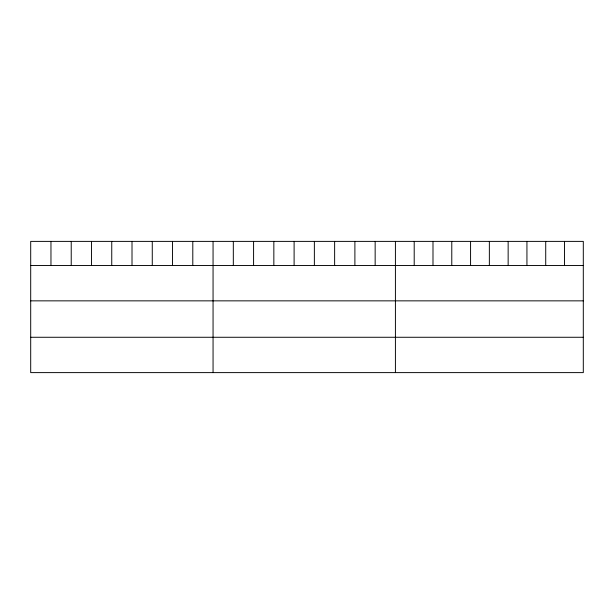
<?xml version="1.0" encoding="UTF-8"?>
<svg xmlns="http://www.w3.org/2000/svg" width="614" height="614" viewBox="0 0 614 614"><rect width="100%" height="100%" fill="white"/><g stroke="black" fill="none" stroke-linecap="round" stroke-linejoin="round"><path stroke-width="0.92" d="M583.3 265.501L583.3 372.614L30.7 372.614L30.7 241.386L583.3 241.386L583.3 265.501L30.7 265.501M30.7 300.852L583.3 300.852M30.7 337.27L583.3 337.27M564.512 241.386L564.512 265.501M545.723 241.386L545.723 265.501M526.935 241.386L526.935 265.501M508.146 241.386L508.146 265.501M489.358 241.386L489.358 265.501M470.57 241.386L470.57 265.501M451.781 241.386L451.781 265.501M432.993 241.386L432.993 265.501M414.204 241.386L414.204 265.501M395.416 241.386L395.416 372.614M375.154 241.386L375.154 265.501M354.892 241.386L354.892 265.501M334.63 241.386L334.63 265.501M314.368 241.386L314.368 265.501M294.106 241.386L294.106 265.501M273.844 241.386L273.844 265.501M253.582 241.386L253.582 265.501M233.32 241.386L233.32 265.501M213.058 241.386L213.058 372.614M192.796 241.386L192.796 265.501M172.534 241.386L172.534 265.501M152.272 241.386L152.272 265.501M132.01 241.386L132.01 265.501M111.748 241.386L111.748 265.501M91.486 241.386L91.486 265.501M71.224 241.386L71.224 265.501M50.962 241.386L50.962 265.501"/></g></svg>
